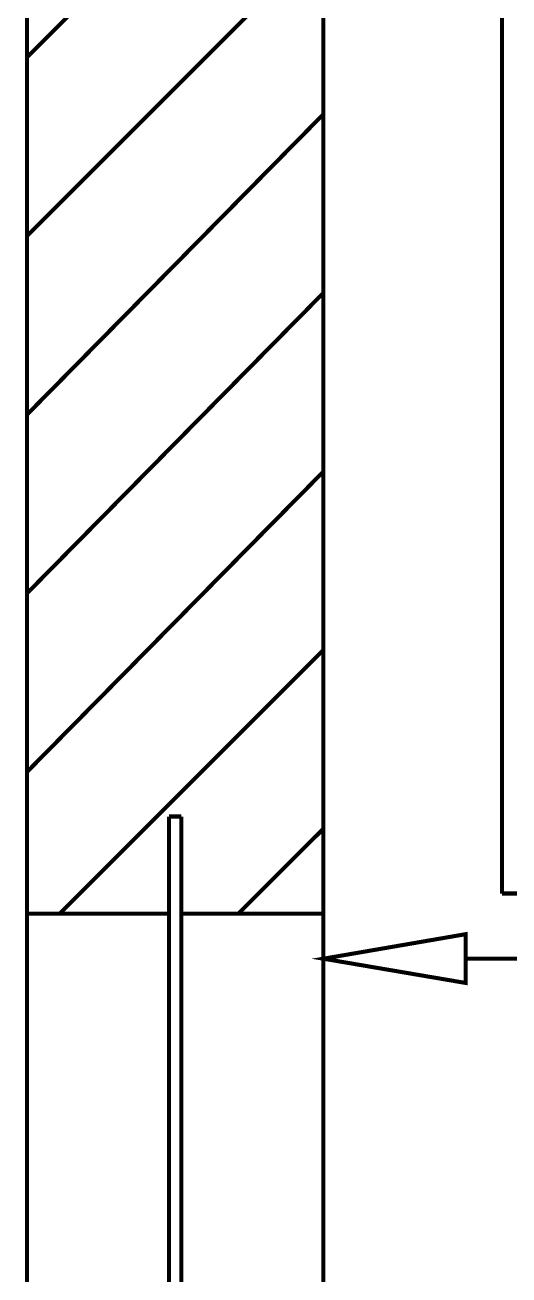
# Model space of a CAD drawing. Header units: metres. Extents: x 3290 to 4536, y 1562 to 1983.
# Drawn here: x 4146.76 to 4149.9, y 1723.79 to 1731.9 of the extents above; entities that cross this region are included whole.
import ezdxf

# ---------------------------------------------------------------- set-up
doc = ezdxf.new("R2010")
doc.units = ezdxf.units.M
for name, color, linetype in [('C00-00-00-BLACK', 7, 'Continuous'), ('C00-00-FF', 5, 'Continuous'), ('C00-7E-FF', 150, 'Continuous')]:
    doc.layers.add(name, color=color, linetype=linetype)

msp = doc.modelspace()

# ---------------------------------------------------------------- linework, layer by layer
at = {"layer": 'C00-00-00-BLACK', "const_width": 0.0263}
for points in [[(4146.7716, 1731.6856), (4149.406, 1734.3185)], [(4146.7716, 1722.8131), (4146.7716, 1732.5539)], [(4148.6947, 1722.7864), (4148.6947, 1732.5539)], [(4149.8528, 1732.5539), (4149.8528, 1726.2621)], [(4146.7716, 1730.5266), (4148.6947, 1732.4496)], [(4146.7716, 1729.3683), (4148.6947, 1731.3173)], [(4146.7716, 1728.2093), (4148.6947, 1730.1583)], [(4146.7716, 1727.0509), (4148.6947, 1728.9993)], [(4146.9821, 1726.1305), (4148.6947, 1727.8416)], [(4147.6934, 1726.7615), (4147.6934, 1704.8837)], [(4147.6934, 1726.7615), (4147.7729, 1726.7615)], [(4147.7729, 1726.7615), (4147.7729, 1704.8837)], [(4148.1411, 1726.1305), (4148.6947, 1726.6826)], [(4149.8528, 1726.2621), (4153.9896, 1726.2621)], [(4146.7716, 1726.1305), (4147.6934, 1726.1305)], [(4147.7729, 1726.1305), (4148.6947, 1726.1305)]]:
    msp.add_lwpolyline(points, dxfattribs=at)
at = {"layer": 'C00-00-FF', "const_width": 0.0263}
msp.add_lwpolyline([(4148.6947, 1725.7087), (4148.6947, 1724.9727)], dxfattribs=at)
at = {"layer": 'C00-7E-FF', "const_width": 0.0263}
for points in [[(4148.6947, 1725.4715), (4148.6947, 1726.1572)], [(4149.6166, 1725.8392), (4150.935, 1725.8392)]]:
    msp.add_lwpolyline(points, dxfattribs=at)
msp.add_lwpolyline([(4149.6166, 1725.9982), (4149.6166, 1725.682), (4148.6947, 1725.8392), (4149.6166, 1725.9982)], close=True, dxfattribs=at)
at = {"layer": 'C00-7E-FF'}
msp.add_lwpolyline([(4149.6166, 1725.9982), (4149.6166, 1725.682), (4148.6947, 1725.8392), (4149.6166, 1725.9982)], close=True, dxfattribs=at)

doc.saveas('drawing.dxf')
